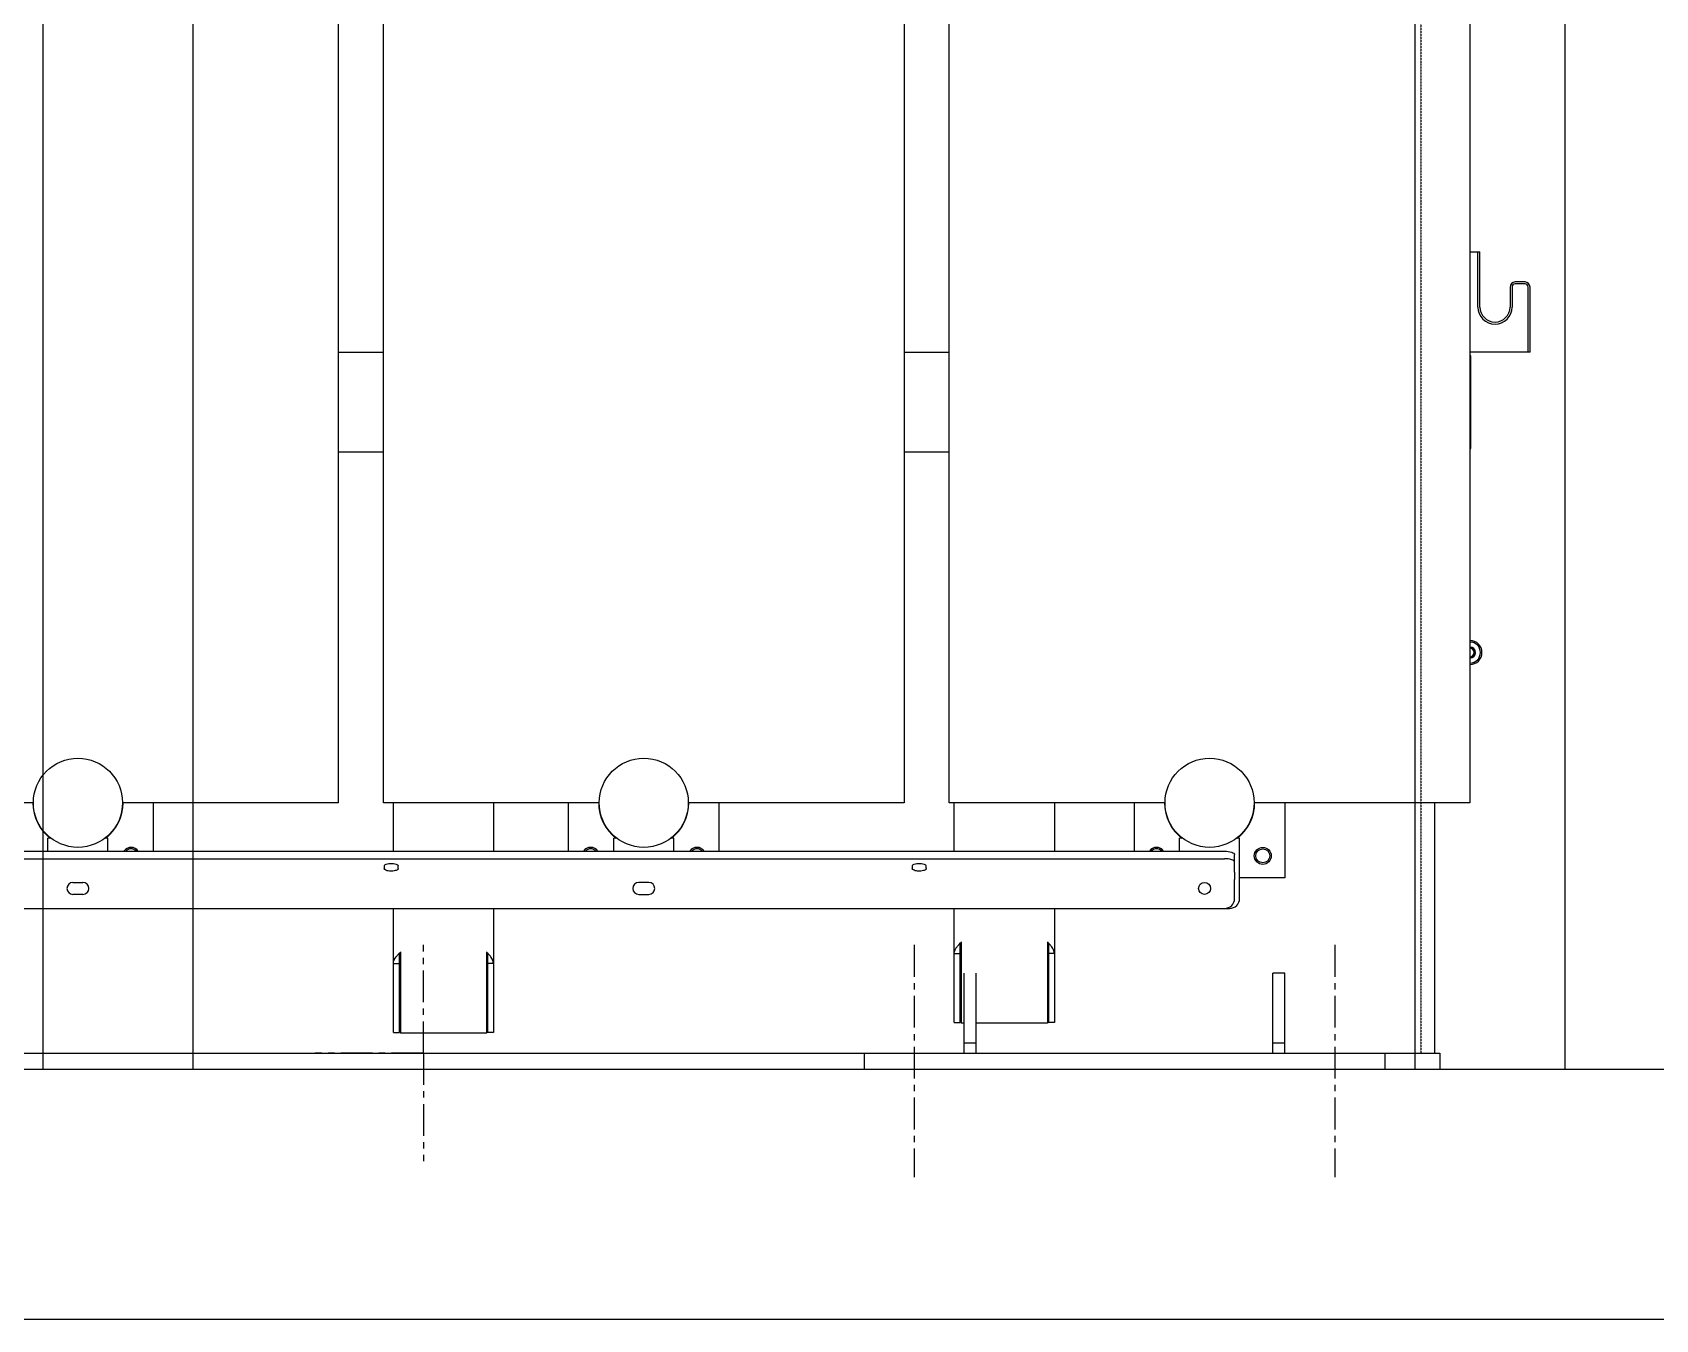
# Model space of a CAD drawing. Extents: x 59521 to 184406, y -1257 to 56672.
# Drawn here: x 72874 to 74494, y 13355 to 14640 of the extents above; entities that cross this region are included whole.
import ezdxf

# ---------------------------------------------------------------- set-up
doc = ezdxf.new("R2010")
doc.units = 0
doc.header["$MEASUREMENT"] = 0
for name, pattern in [('CENTER', [50.8, 31.75, -6.35, 6.35, -6.35]), ('HIDDEN', [0.375, 0.25, -0.125]), ('PHANTOM', [63.5, 31.75, -6.35, 6.35, -6.35, 6.35, -6.35])]:
    doc.linetypes.add(name, pattern=pattern)
doc.layers.get('0').update_dxf_attribs({"linetype": 'CONTINUOUS'})
for name, color, linetype in [('03-JI-ZHUN-XIAN', 7, 'CONTINUOUS'), ('05-JI-ZHUN-ZHOU', 7, 'CONTINUOUS'), ('DEFAULT_3', 7, 'PHANTOM')]:
    doc.layers.add(name, color=color, linetype=linetype)
doc.layers.add('THICK', color=7, linetype='CONTINUOUS', lineweight=0)

# ---------------------------------------------------------------- blocks, each defined once
blk = doc.blocks.new('gy7')
at = {"color": 87, "linetype": 'Continuous'}
for p, q in [((412.2, 0), (412.2, -1900)), ((457.2, -1900), (457.2, 0)), ((977.2, 0), (977.2, -1900)), ((1022.2, -1900), (1022.2, 0)), ((1542.2, 0), (1542.2, -1900)), ((1542.2, -1350), (1552.2, -1350)), ((1550.2, -1405), (1550.2, -1350)), ((1552.2, -1405), (1552.2, -1350)), ((1582.2, -1385), (1582.2, -1405)), ((1584.2, -1385), (1584.2, -1405)), ((1597.2, -1380), (1587.2, -1380)), ((1597.2, -1382), (1587.2, -1382)), ((1600.2, -1450), (1600.2, -1385)), ((1602.2, -1450), (1602.2, -1385)), ((1602.2, -1450), (1542.2, -1450)), ((107.8, -1900), (-107.8, -1900)), ((412.2, -1900), (196.8, -1900)), ((227.2, -1900), (227.2, -1948.4)), ((672.8, -1900), (457.2, -1900)), ((642.2, -1948.4), (642.2, -1900)), ((977.2, -1900), (761.8, -1900)), ((792.2, -1900), (792.2, -1948.4)), ((1237.8, -1900), (1022.2, -1900)), ((1207.2, -1948.4), (1207.2, -1900)), ((1542.2, -1900), (1326.8, -1900)), ((1357.2, -1900), (1357.2, -1975)), ((1507.2, -2150), (1507.2, -1900)), ((125.4, -1935.5), (122.2, -1935.5)), ((122.2, -1948.4), (122.2, -1935.5)), ((182.2, -1935.5), (179.1, -1935.5)), ((182.2, -1948.4), (182.2, -1935.5)), ((690.4, -1935.5), (687.2, -1935.5)), ((687.2, -1948.4), (687.2, -1935.5)), ((747.2, -1935.5), (744.1, -1935.5)), ((747.2, -1948.4), (747.2, -1935.5)), ((1255.4, -1935.5), (1252.2, -1935.5)), ((1252.2, -1948.4), (1252.2, -1935.5)), ((1312.2, -1935.5), (1309.1, -1935.5)), ((1312.2, -1995.5), (1312.2, -1935.5)), ((-432.8, -1948.4), (1297.2, -1948.4)), ((-432.8, -1955.9), (1297.2, -1955.9)), ((1307.2, -1969.2), (1307.2, -1951.8)), ((458, -1963.1), (458, -1965.8)), ((472, -1965.8), (472, -1963.1)), ((985.2, -1963.1), (985.2, -1965.8)), ((999.2, -1965.8), (999.2, -1963.1)), ((1307.2, -1995.5), (1307.2, -1976.7)), ((1357.2, -1975), (1312.2, -1975)), ((147.2, -1979.5), (157.2, -1979.5)), ((157.2, -1991.5), (147.2, -1991.5)), ((722.2, -1979.5), (712.2, -1979.5)), ((712.2, -1991.5), (722.2, -1991.5)), ((-432.8, -2005.5), (1302.2, -2005.5)), ((1037.2, -2150), (1037.2, -2070)), ((1049.2, -2150), (1049.2, -2070)), ((1357.2, -2070), (1345.2, -2070)), ((1345.2, -2150), (1345.2, -2070)), ((1357.2, -2150), (1357.2, -2070)), ((-517.8, -2150), (1512.2, -2150)), ((937.2, -2150), (937.2, -2166)), ((1049.2, -2140), (1037.2, -2140)), ((1357.2, -2140), (1345.2, -2140)), ((1457.2, -2150), (1457.2, -2166)), ((1512.2, -2150), (1512.2, -2166)), ((-517.8, -2166), (1512.2, -2166))]:
    blk.add_line(p, q, dxfattribs=at)
for centre, radius in [((152.2, -1900), 44.5), ((717.2, -1900), 44.5), ((1282.2, -1900), 44.5), ((1335.3, -1953), 8.5), ((1335.3, -1953), 7)]:
    blk.add_circle(centre, radius, dxfattribs=at)
for centre, radius, start, end in [((1587.2, -1385), 5, 90, 180), ((1587.2, -1385), 3, 90, 180), ((1597.2, -1385), 5, 0, 90), ((1597.2, -1385), 3, 0, 90), ((1567.2, -1405), 17, 180, 0), ((1567.2, -1405), 15, 180, 0), ((1542.2, -1750), 12, 270, 90), ((1542.2, -1750), 10.5, 270, 90), ((1542.2, -1750), 5.5, 270, 90), ((1542.2, -1750), 5, 270, 90), ((1542.2, -1750), 4.25, 270, 90), ((152.2, -1900), 45, 180, 232.2455), ((152.2, -1900), 45, 307.7545, 0), ((717.2, -1900), 45, 180, 232.2455), ((717.2, -1900), 45, 307.7545, 0), ((1282.2, -1900), 45, 180, 232.2455), ((1282.2, -1900), 45, 307.7545, 0), ((205.3, -1953), 8.5, 33.2096, 146.7904), ((664.2, -1953), 8.5, 33.2096, 146.7904), ((770.3, -1953), 8.5, 33.2096, 146.7904), ((1229.2, -1953), 8.5, 33.2096, 146.7904), ((205.3, -1953), 7, 41.4577, 138.5423), ((664.2, -1953), 7, 41.4577, 138.5423), ((770.3, -1953), 7, 41.4577, 138.5423), ((1229.2, -1953), 7, 41.4577, 138.5423), ((147.2, -1985.5), 6, 90, 270), ((157.2, -1985.5), 6, 270, 90), ((712.2, -1985.5), 6, 90, 270), ((722.2, -1985.5), 6, 270, 90), ((1297.2, -1995.5), 10, 270, 0), ((1302.2, -1995.5), 10, 270, 0)]:
    blk.add_arc(centre, radius, start, end, dxfattribs=at)
for points, knots in [([(458, -1963.1), (458, -1962.2), (461, -1960.8), (465, -1960.6), (468.9, -1960.8), (472, -1962.2), (472, -1963.1)], [0, 0, 0, 0, 0.173599, 0.5, 0.826401, 1, 1, 1, 1]), ([(985.2, -1963.1), (985.2, -1962.2), (988.3, -1960.8), (992.2, -1960.6), (996.2, -1960.8), (999.2, -1962.2), (999.2, -1963.1)], [0, 0, 0, 0, 0.173599, 0.5, 0.826401, 1, 1, 1, 1]), ([(1297.2, -1948.4), (1299.6, -1948.4), (1302.8, -1948.6), (1307.2, -1950.6), (1307.2, -1951.8)], [0, 0, 0, 0, 0.652781, 1, 1, 1, 1]), ([(1307.2, -1959.3), (1307.2, -1958.1), (1302.8, -1956.1), (1299.6, -1955.9), (1297.2, -1955.9)], [0, 0, 0, 0, 0.347219, 1, 1, 1, 1]), ([(471.8, -1966.3), (471.3, -1967.2), (468.4, -1968.1), (464.3, -1968.3), (460.7, -1968), (458, -1966.6), (458, -1965.8)], [0, 0, 0, 0, 0.206285, 0.5328, 0.838032, 1, 1, 1, 1]), ([(472, -1965.8), (472, -1965.9), (471.9, -1966.1), (471.9, -1966.2), (471.8, -1966.3)], [0, 0, 0, 0, 0.478811, 1, 1, 1, 1]), ([(999.1, -1966.3), (998.6, -1967.2), (995.7, -1968.1), (991.6, -1968.3), (988, -1968), (985.2, -1966.6), (985.2, -1965.8)], [0, 0, 0, 0, 0.206285, 0.5328, 0.838032, 1, 1, 1, 1]), ([(999.2, -1965.8), (999.2, -1965.9), (999.2, -1966.1), (999.1, -1966.2), (999.1, -1966.3)], [0, 0, 0, 0, 0.478811, 1, 1, 1, 1])]:
    blk.add_open_spline(points, degree=3, knots=knots, dxfattribs=at)
at = {"layer": '03-JI-ZHUN-XIAN', "color": 87, "linetype": 'HIDDEN'}
for p, q in [((1487.2, -180), (1487.2, -2150)), ((1493.2, -180), (1493.2, -2150))]:
    blk.add_line(p, q, dxfattribs=at)
at = {"layer": '03-JI-ZHUN-XIAN', "color": 87, "linetype": 'Continuous'}
for p, q in [((412.2, -1450), (457.2, -1450)), ((977.2, -1450), (1022.2, -1450)), ((1543.2, -1456), (1542.2, -1456)), ((1543.2, -1457), (1542.3, -1457)), ((1543.2, -1544), (1543.2, -1456)), ((457.2, -1550), (412.2, -1550)), ((1022.2, -1550), (977.2, -1550)), ((1543.2, -1544), (1542.2, -1544)), ((1543.2, -1543), (1542.3, -1543)), ((467.2, -1948.4), (467.2, -1900)), ((567.2, -1900), (567.2, -1948.4)), ((1027.2, -1948.4), (1027.2, -1900)), ((1127.2, -1900), (1127.2, -1948.4)), ((1307.2, -1969.2), (1307.2, -1976.7)), ((467.2, -2129.5), (467.2, -2005.5)), ((567.2, -2005.5), (567.2, -2129.5)), ((1027.2, -2119.5), (1027.2, -2005.5)), ((1127.2, -2005.5), (1127.2, -2119.5)), ((1033.2, -2040), (1034.2, -2040)), ((1033.2, -2119.5), (1033.2, -2040)), ((1034.2, -2038.8), (1034.2, -2120)), ((1120.2, -2038.8), (1120.2, -2120)), ((1120.2, -2040), (1121.2, -2040)), ((1121.2, -2040), (1121.2, -2119.5)), ((473.2, -2050), (474.2, -2050)), ((473.2, -2129.5), (473.2, -2050)), ((474.2, -2048.8), (474.2, -2130)), ((560.2, -2048.8), (560.2, -2130)), ((560.2, -2050), (561.2, -2050)), ((561.2, -2050), (561.2, -2129.5)), ((1027.2, -2050.4), (1033.2, -2050.4)), ((1127.2, -2050.4), (1121.2, -2050.4)), ((467.2, -2060.4), (473.2, -2060.4)), ((567.2, -2060.4), (561.2, -2060.4)), ((1027.2, -2119.5), (1033.2, -2119.5)), ((1037.2, -2120), (1034.2, -2120)), ((1120.2, -2120), (1049.2, -2120)), ((1127.2, -2119.5), (1121.2, -2119.5)), ((467.2, -2129.5), (473.2, -2129.5)), ((560.2, -2130), (474.2, -2130)), ((567.2, -2129.5), (561.2, -2129.5))]:
    blk.add_line(p, q, dxfattribs=at)
blk.add_circle((1277.2, -1985.5), 6, dxfattribs=at)
for centre, radius, start, end in [((1537.2, -1456), 6, 0, 33.5231), ((1537.2, -1544), 6, 326.4769, 0), ((1031.5, -2121.8), 121.4, 41.4101, 42.0215), ((1067.6, -2089.8), 73.2, 41.0759, 41.3632), ((471.5, -2131.8), 121.4, 41.4101, 42.0215), ((507.6, -2099.8), 73.2, 41.0759, 41.3632)]:
    blk.add_arc(centre, radius, start, end, dxfattribs=at)
for points, knots in [([(1027.2, -2050.4), (1027.2, -2048), (1029.1, -2044.7), (1031.3, -2042.2), (1031.9, -2041.5)], [0, 0, 0, 0, 0.714458, 1, 1, 1, 1]), ([(1031.9, -2041.5), (1032.2, -2041.2), (1032.6, -2040.7), (1033, -2040.2), (1033.2, -2040)], [0, 0, 0, 0, 0.498646, 1, 1, 1, 1]), ([(1121.7, -2040.5), (1121.6, -2040.4), (1121.5, -2040.2), (1121.3, -2040.1), (1121.2, -2040)], [0, 0, 0, 0, 0.499835, 1, 1, 1, 1]), ([(1127.2, -2050.4), (1127.2, -2048.1), (1125.5, -2044.9), (1123.4, -2042.4), (1122.8, -2041.7)], [0, 0, 0, 0, 0.714963, 1, 1, 1, 1]), ([(467.2, -2060.4), (467.2, -2058), (469.1, -2054.7), (471.3, -2052.2), (471.9, -2051.5)], [0, 0, 0, 0, 0.714458, 1, 1, 1, 1]), ([(471.9, -2051.5), (472.2, -2051.2), (472.6, -2050.7), (473, -2050.2), (473.2, -2050)], [0, 0, 0, 0, 0.498646, 1, 1, 1, 1]), ([(561.7, -2050.5), (561.6, -2050.4), (561.5, -2050.2), (561.3, -2050.1), (561.2, -2050)], [0, 0, 0, 0, 0.499835, 1, 1, 1, 1]), ([(567.2, -2060.4), (567.2, -2058.1), (565.5, -2054.9), (563.4, -2052.4), (562.8, -2051.7)], [0, 0, 0, 0, 0.714963, 1, 1, 1, 1])]:
    blk.add_open_spline(points, degree=3, knots=knots, dxfattribs=at)
at = {"layer": '05-JI-ZHUN-ZHOU', "color": 87, "linetype": 'CENTER'}
for p, q in [((497.2, -2150), (497.2, -2042)), ((987.2, -2042), (987.2, -2274)), ((1407.2, -2042), (1407.2, -2274)), ((497.2, -2150), (389.2, -2150)), ((497.2, -2150), (605.3, -2150)), ((497.2, -2150), (497.2, -2258))]:
    blk.add_line(p, q, dxfattribs=at)
at = {"layer": 'DEFAULT_3', "color": 87, "linetype": 'PHANTOM'}
blk.add_line((497.2, -2150), (497.2, -2130), dxfattribs=at)

msp = doc.modelspace()

# ---------------------------------------------------------------- linework, layer by layer
at = {"layer": 'THICK', "lineweight": -3}
for points in [[(72884.239, 13604.528), (73034.239, 13604.528), (73034.239, 16056.528), (72884.239, 16056.528)], [(74254.239, 13604.528), (74404.239, 13604.528), (74404.239, 16056.528), (74254.239, 16056.528)], [(77414.239, 13604.528), (77414.239, 13459.528), (77390.239, 13459.528), (77390.239, 13354.528), (65554.239, 13354.528), (65554.239, 13459.528), (65530.239, 13459.528), (65530.239, 13604.528)]]:
    msp.add_lwpolyline(points, close=True, dxfattribs=at)

# ---------------------------------------------------------------- block references
msp.add_blockref('gy7', (72766.989, 15770.528))

doc.saveas('drawing.dxf')
